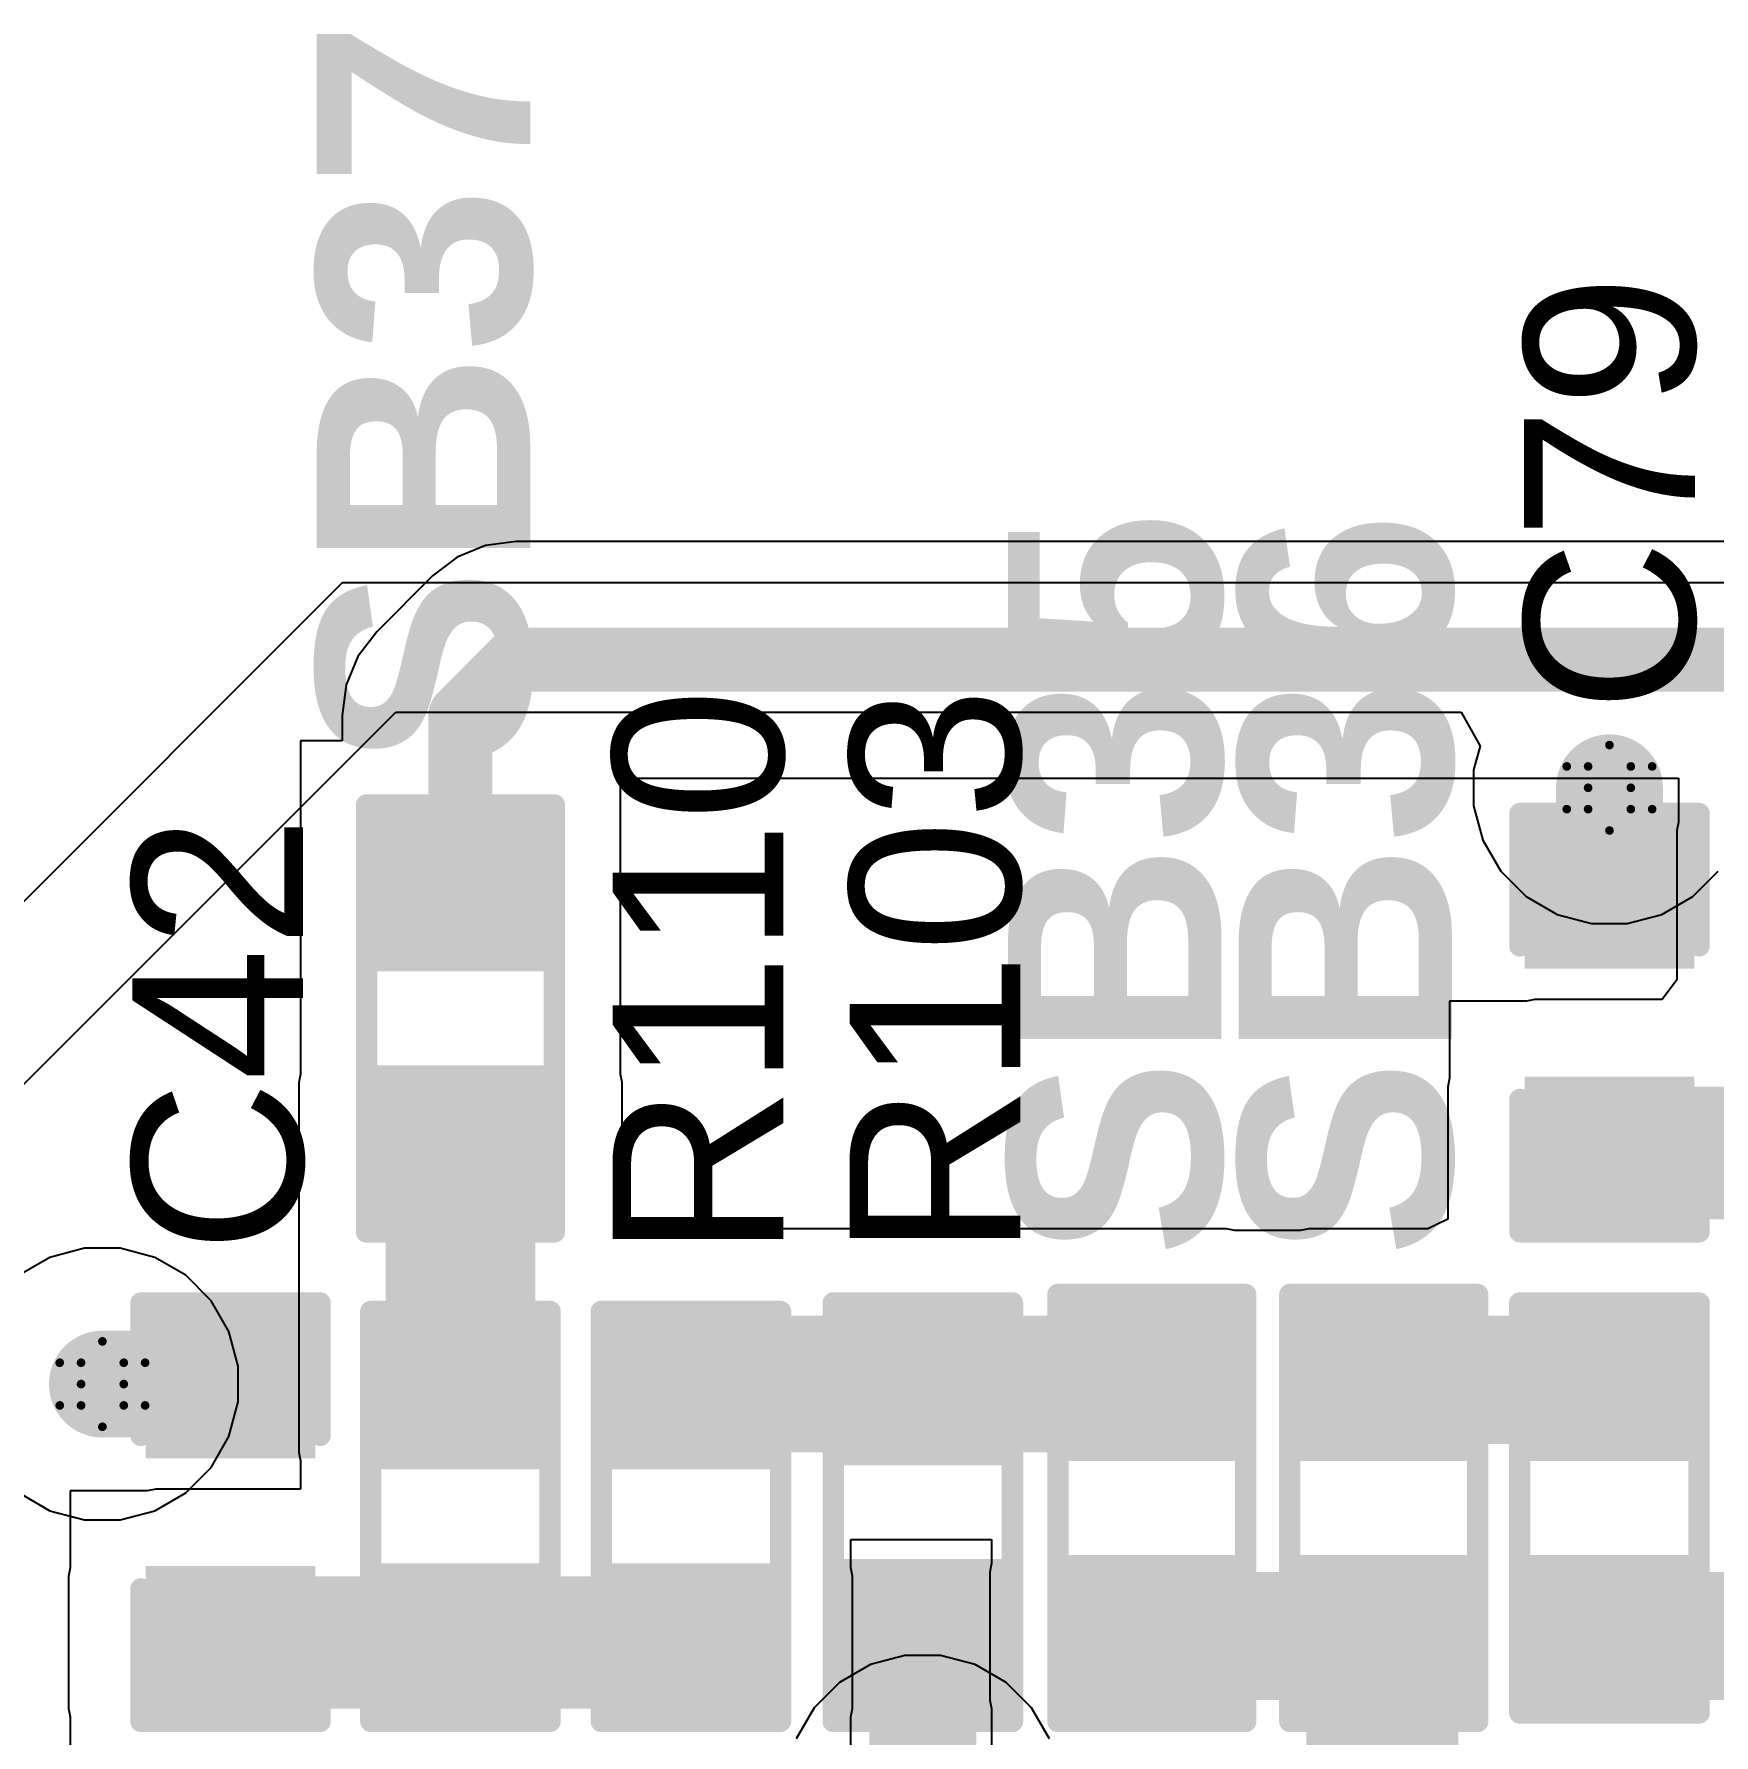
# Model space of a CAD drawing. Header units: inches. Extents: x -3 to 5437, y -3 to 5435.
# Drawn here: x 154.1 to 164.09, y 15.07 to 25.19 of the extents above; entities that cross this region are included whole.
import ezdxf

# ---------------------------------------------------------------- set-up
doc = ezdxf.new("R2010")
doc.units = ezdxf.units.IN
for name, color, linetype in [('Bottom Layer', 5, 'Continuous'), ('Bottom Solder', 6, 'Continuous'), ('Drill Drawing', 1, 'Continuous'), ('GND', 16, 'Continuous'), ('PWR', 76, 'Continuous'), ('Top Layer', 1, 'Continuous'), ('Top Overlay', 2, 'Continuous'), ('Top Paste', 8, 'Continuous'), ('Top Solder', 216, 'Continuous'), ('Via Holes', 16, 'Continuous')]:
    doc.layers.add(name, color=color, linetype=linetype)
doc.styles.add('Arial', font='', dxfattribs={"height": 0.2})
doc.styles.add('Arial_Bold', font='', dxfattribs={"height": 0.2})
doc.styles.get('Arial').set_extended_font_data('Arial')
doc.styles.get('Arial_Bold').set_extended_font_data('Arial', bold=True)

# ---------------------------------------------------------------- blocks, each defined once
blk = doc.blocks.new('S______B______246')
at = {"layer": 'Top Layer'}
for points in [[(-1.143, -0.4445), (-1.143, 0.4445), (-0.381, 0.4445), (-0.381, -0.4445)], [(0.381, -0.4445), (0.381, 0.4445), (1.143, 0.4445), (1.143, -0.4445)]]:
    blk.add_hatch(color=1, dxfattribs=at).paths.add_polyline_path(points)
at = {"layer": 'Top Paste'}
for points in [[(-1.143, -0.4445), (-1.143, 0.4445), (-0.381, 0.4445), (-0.381, -0.4445)], [(0.381, -0.4445), (0.381, 0.4445), (1.143, 0.4445), (1.143, -0.4445)]]:
    blk.add_hatch(color=8, dxfattribs=at).paths.add_polyline_path(points)
at = {"layer": 'Top Solder'}
for points in [[(-1.2446, -0.5461), (-1.2446, 0.5461), (-0.2794, 0.5461), (-0.2794, -0.5461)], [(0.2794, -0.5461), (0.2794, 0.5461), (1.2446, 0.5461), (1.2446, -0.5461)]]:
    blk.add_hatch(color=216, dxfattribs=at).paths.add_polyline_path(points)
at = {"layer": 'Top Overlay'}
for points in [[(-1.27, 0.5588, 0.127, 0.127, 0), (-1.27, -0.5588, 0.127, 0.127, 0)], [(-1.27, 0.5588, 0.127, 0.127, 0), (1.27, 0.5588, 0.127, 0.127, 0)], [(1.27, 0.5588, 0.127, 0.127, 0), (1.27, -0.5588, 0.127, 0.127, 0)], [(-1.27, -0.5588, 0.127, 0.127, 0), (1.27, -0.5588, 0.127, 0.127, 0)]]:
    blk.add_lwpolyline(points, format="xyseb", dxfattribs=at)
for points in [[(-1.30175, 0.5588, 0.0635, 0.0635, 1), (-1.23825, 0.5588, 0.0635, 0.0635, 1)], [(-1.30175, 0.5588, 0.0635, 0.0635, 1), (-1.23825, 0.5588, 0.0635, 0.0635, 1)], [(1.23825, 0.5588, 0.0635, 0.0635, 1), (1.30175, 0.5588, 0.0635, 0.0635, 1)], [(1.23825, 0.5588, 0.0635, 0.0635, 1), (1.30175, 0.5588, 0.0635, 0.0635, 1)], [(-1.30175, -0.5588, 0.0635, 0.0635, 1), (-1.23825, -0.5588, 0.0635, 0.0635, 1)], [(-1.30175, -0.5588, 0.0635, 0.0635, 1), (-1.23825, -0.5588, 0.0635, 0.0635, 1)], [(1.23825, -0.5588, 0.0635, 0.0635, 1), (1.30175, -0.5588, 0.0635, 0.0635, 1)], [(1.23825, -0.5588, 0.0635, 0.0635, 1), (1.30175, -0.5588, 0.0635, 0.0635, 1)]]:
    blk.add_lwpolyline(points, format="xyseb", close=True, dxfattribs=at)
blk = doc.blocks.new('S______B______247')
at = {"layer": 'Top Layer'}
for points in [[(-1.143, -0.4445), (-1.143, 0.4445), (-0.381, 0.4445), (-0.381, -0.4445)], [(0.381, -0.4445), (0.381, 0.4445), (1.143, 0.4445), (1.143, -0.4445)]]:
    blk.add_hatch(color=1, dxfattribs=at).paths.add_polyline_path(points)
at = {"layer": 'Top Paste'}
for points in [[(-1.143, -0.4445), (-1.143, 0.4445), (-0.381, 0.4445), (-0.381, -0.4445)], [(0.381, -0.4445), (0.381, 0.4445), (1.143, 0.4445), (1.143, -0.4445)]]:
    blk.add_hatch(color=8, dxfattribs=at).paths.add_polyline_path(points)
at = {"layer": 'Top Solder'}
for points in [[(-1.2446, -0.5461), (-1.2446, 0.5461), (-0.2794, 0.5461), (-0.2794, -0.5461)], [(0.2794, -0.5461), (0.2794, 0.5461), (1.2446, 0.5461), (1.2446, -0.5461)]]:
    blk.add_hatch(color=216, dxfattribs=at).paths.add_polyline_path(points)
at = {"layer": 'Top Overlay'}
for points in [[(1.27, 0.5588, 0.127, 0.127, 0), (-1.27, 0.5588, 0.127, 0.127, 0)], [(-1.27, -0.5588, 0.127, 0.127, 0), (-1.27, 0.5588, 0.127, 0.127, 0)], [(1.27, -0.5588, 0.127, 0.127, 0), (1.27, 0.5588, 0.127, 0.127, 0)], [(1.27, -0.5588, 0.127, 0.127, 0), (-1.27, -0.5588, 0.127, 0.127, 0)]]:
    blk.add_lwpolyline(points, format="xyseb", dxfattribs=at)
for points in [[(-1.30175, 0.5588, 0.0635, 0.0635, 1), (-1.23825, 0.5588, 0.0635, 0.0635, 1)], [(-1.30175, 0.5588, 0.0635, 0.0635, 1), (-1.23825, 0.5588, 0.0635, 0.0635, 1)], [(1.23825, 0.5588, 0.0635, 0.0635, 1), (1.30175, 0.5588, 0.0635, 0.0635, 1)], [(1.23825, 0.5588, 0.0635, 0.0635, 1), (1.30175, 0.5588, 0.0635, 0.0635, 1)], [(-1.30175, -0.5588, 0.0635, 0.0635, 1), (-1.23825, -0.5588, 0.0635, 0.0635, 1)], [(-1.30175, -0.5588, 0.0635, 0.0635, 1), (-1.23825, -0.5588, 0.0635, 0.0635, 1)], [(1.23825, -0.5588, 0.0635, 0.0635, 1), (1.30175, -0.5588, 0.0635, 0.0635, 1)], [(1.23825, -0.5588, 0.0635, 0.0635, 1), (1.30175, -0.5588, 0.0635, 0.0635, 1)]]:
    blk.add_lwpolyline(points, format="xyseb", close=True, dxfattribs=at)
blk = doc.blocks.new('S______B______248')
at = {"layer": 'Top Layer'}
for points in [[(-1.143, -0.4445), (-1.143, 0.4445), (-0.381, 0.4445), (-0.381, -0.4445)], [(0.381, -0.4445), (0.381, 0.4445), (1.143, 0.4445), (1.143, -0.4445)]]:
    blk.add_hatch(color=1, dxfattribs=at).paths.add_polyline_path(points)
at = {"layer": 'Top Paste'}
for points in [[(-1.143, -0.4445), (-1.143, 0.4445), (-0.381, 0.4445), (-0.381, -0.4445)], [(0.381, -0.4445), (0.381, 0.4445), (1.143, 0.4445), (1.143, -0.4445)]]:
    blk.add_hatch(color=8, dxfattribs=at).paths.add_polyline_path(points)
at = {"layer": 'Top Solder'}
for points in [[(-1.2446, -0.5461), (-1.2446, 0.5461), (-0.2794, 0.5461), (-0.2794, -0.5461)], [(0.2794, -0.5461), (0.2794, 0.5461), (1.2446, 0.5461), (1.2446, -0.5461)]]:
    blk.add_hatch(color=216, dxfattribs=at).paths.add_polyline_path(points)
at = {"layer": 'Top Overlay'}
for points in [[(-1.27, -0.5588, 0.127, 0.127, 0), (-1.27, 0.5588, 0.127, 0.127, 0)], [(1.27, 0.5588, 0.127, 0.127, 0), (-1.27, 0.5588, 0.127, 0.127, 0)], [(1.27, -0.5588, 0.127, 0.127, 0), (1.27, 0.5588, 0.127, 0.127, 0)], [(1.27, -0.5588, 0.127, 0.127, 0), (-1.27, -0.5588, 0.127, 0.127, 0)]]:
    blk.add_lwpolyline(points, format="xyseb", dxfattribs=at)
for points in [[(-1.30175, 0.5588, 0.0635, 0.0635, 1), (-1.23825, 0.5588, 0.0635, 0.0635, 1)], [(-1.30175, 0.5588, 0.0635, 0.0635, 1), (-1.23825, 0.5588, 0.0635, 0.0635, 1)], [(1.23825, 0.5588, 0.0635, 0.0635, 1), (1.30175, 0.5588, 0.0635, 0.0635, 1)], [(1.23825, 0.5588, 0.0635, 0.0635, 1), (1.30175, 0.5588, 0.0635, 0.0635, 1)], [(-1.30175, -0.5588, 0.0635, 0.0635, 1), (-1.23825, -0.5588, 0.0635, 0.0635, 1)], [(-1.30175, -0.5588, 0.0635, 0.0635, 1), (-1.23825, -0.5588, 0.0635, 0.0635, 1)], [(1.23825, -0.5588, 0.0635, 0.0635, 1), (1.30175, -0.5588, 0.0635, 0.0635, 1)], [(1.23825, -0.5588, 0.0635, 0.0635, 1), (1.30175, -0.5588, 0.0635, 0.0635, 1)]]:
    blk.add_lwpolyline(points, format="xyseb", close=True, dxfattribs=at)
blk = doc.blocks.new('R___0603_259')
at = {"layer": 'Top Layer'}
for points in [[(-0.381, 0.4445), (-0.381, -0.4445), (-1.143, -0.4445), (-1.143, 0.4445)], [(1.143, 0.4445), (1.143, -0.4445), (0.381, -0.4445), (0.381, 0.4445)]]:
    blk.add_hatch(color=1, dxfattribs=at).paths.add_polyline_path(points)
at = {"layer": 'Top Paste'}
for points in [[(-0.381, 0.4445), (-0.381, -0.4445), (-1.143, -0.4445), (-1.143, 0.4445)], [(1.143, 0.4445), (1.143, -0.4445), (0.381, -0.4445), (0.381, 0.4445)]]:
    blk.add_hatch(color=8, dxfattribs=at).paths.add_polyline_path(points)
at = {"layer": 'Top Solder'}
for points in [[(-0.2794, 0.5461), (-0.2794, -0.5461), (-1.2446, -0.5461), (-1.2446, 0.5461)], [(1.2446, 0.5461), (1.2446, -0.5461), (0.2794, -0.5461), (0.2794, 0.5461)]]:
    blk.add_hatch(color=216, dxfattribs=at).paths.add_polyline_path(points)
at = {"layer": 'Top Overlay'}
for points in [[(-1.2192, -0.5334, 0.127, 0.127, 0), (-1.2192, 0.5334, 0.127, 0.127, 0)], [(1.2192, 0.5334, 0.127, 0.127, 0), (-1.2192, 0.5334, 0.127, 0.127, 0)], [(1.2192, -0.5334, 0.127, 0.127, 0), (1.2192, 0.5334, 0.127, 0.127, 0)], [(1.2192, -0.5334, 0.127, 0.127, 0), (-1.2192, -0.5334, 0.127, 0.127, 0)]]:
    blk.add_lwpolyline(points, format="xyseb", dxfattribs=at)
for points in [[(-1.25095, 0.5334, 0.0635, 0.0635, 1), (-1.18745, 0.5334, 0.0635, 0.0635, 1)], [(-1.25095, 0.5334, 0.0635, 0.0635, 1), (-1.18745, 0.5334, 0.0635, 0.0635, 1)], [(1.18745, 0.5334, 0.0635, 0.0635, 1), (1.25095, 0.5334, 0.0635, 0.0635, 1)], [(1.18745, 0.5334, 0.0635, 0.0635, 1), (1.25095, 0.5334, 0.0635, 0.0635, 1)], [(-1.25095, -0.5334, 0.0635, 0.0635, 1), (-1.18745, -0.5334, 0.0635, 0.0635, 1)], [(-1.25095, -0.5334, 0.0635, 0.0635, 1), (-1.18745, -0.5334, 0.0635, 0.0635, 1)], [(1.18745, -0.5334, 0.0635, 0.0635, 1), (1.25095, -0.5334, 0.0635, 0.0635, 1)], [(1.18745, -0.5334, 0.0635, 0.0635, 1), (1.25095, -0.5334, 0.0635, 0.0635, 1)]]:
    blk.add_lwpolyline(points, format="xyseb", close=True, dxfattribs=at)
blk = doc.blocks.new('R___0603_260')
at = {"layer": 'Top Layer'}
for points in [[(-0.381, 0.4445), (-0.381, -0.4445), (-1.143, -0.4445), (-1.143, 0.4445)], [(1.143, 0.4445), (1.143, -0.4445), (0.381, -0.4445), (0.381, 0.4445)]]:
    blk.add_hatch(color=1, dxfattribs=at).paths.add_polyline_path(points)
at = {"layer": 'Top Paste'}
for points in [[(-0.381, 0.4445), (-0.381, -0.4445), (-1.143, -0.4445), (-1.143, 0.4445)], [(1.143, 0.4445), (1.143, -0.4445), (0.381, -0.4445), (0.381, 0.4445)]]:
    blk.add_hatch(color=8, dxfattribs=at).paths.add_polyline_path(points)
at = {"layer": 'Top Solder'}
for points in [[(-0.2794, 0.5461), (-0.2794, -0.5461), (-1.2446, -0.5461), (-1.2446, 0.5461)], [(1.2446, 0.5461), (1.2446, -0.5461), (0.2794, -0.5461), (0.2794, 0.5461)]]:
    blk.add_hatch(color=216, dxfattribs=at).paths.add_polyline_path(points)
at = {"layer": 'Top Overlay'}
for points in [[(-1.2192, -0.5334, 0.127, 0.127, 0), (-1.2192, 0.5334, 0.127, 0.127, 0)], [(1.2192, 0.5334, 0.127, 0.127, 0), (-1.2192, 0.5334, 0.127, 0.127, 0)], [(1.2192, -0.5334, 0.127, 0.127, 0), (1.2192, 0.5334, 0.127, 0.127, 0)], [(1.2192, -0.5334, 0.127, 0.127, 0), (-1.2192, -0.5334, 0.127, 0.127, 0)]]:
    blk.add_lwpolyline(points, format="xyseb", dxfattribs=at)
for points in [[(-1.25095, 0.5334, 0.0635, 0.0635, 1), (-1.18745, 0.5334, 0.0635, 0.0635, 1)], [(-1.25095, 0.5334, 0.0635, 0.0635, 1), (-1.18745, 0.5334, 0.0635, 0.0635, 1)], [(1.18745, 0.5334, 0.0635, 0.0635, 1), (1.25095, 0.5334, 0.0635, 0.0635, 1)], [(1.18745, 0.5334, 0.0635, 0.0635, 1), (1.25095, 0.5334, 0.0635, 0.0635, 1)], [(-1.25095, -0.5334, 0.0635, 0.0635, 1), (-1.18745, -0.5334, 0.0635, 0.0635, 1)], [(-1.25095, -0.5334, 0.0635, 0.0635, 1), (-1.18745, -0.5334, 0.0635, 0.0635, 1)], [(1.18745, -0.5334, 0.0635, 0.0635, 1), (1.25095, -0.5334, 0.0635, 0.0635, 1)], [(1.18745, -0.5334, 0.0635, 0.0635, 1), (1.25095, -0.5334, 0.0635, 0.0635, 1)]]:
    blk.add_lwpolyline(points, format="xyseb", close=True, dxfattribs=at)
blk = doc.blocks.new('R___0603_261')
at = {"layer": 'Top Layer'}
for points in [[(-0.381, 0.4445), (-0.381, -0.4445), (-1.143, -0.4445), (-1.143, 0.4445)], [(1.143, 0.4445), (1.143, -0.4445), (0.381, -0.4445), (0.381, 0.4445)]]:
    blk.add_hatch(color=1, dxfattribs=at).paths.add_polyline_path(points)
at = {"layer": 'Top Paste'}
for points in [[(-0.381, 0.4445), (-0.381, -0.4445), (-1.143, -0.4445), (-1.143, 0.4445)], [(1.143, 0.4445), (1.143, -0.4445), (0.381, -0.4445), (0.381, 0.4445)]]:
    blk.add_hatch(color=8, dxfattribs=at).paths.add_polyline_path(points)
at = {"layer": 'Top Solder'}
for points in [[(-0.2794, 0.5461), (-0.2794, -0.5461), (-1.2446, -0.5461), (-1.2446, 0.5461)], [(1.2446, 0.5461), (1.2446, -0.5461), (0.2794, -0.5461), (0.2794, 0.5461)]]:
    blk.add_hatch(color=216, dxfattribs=at).paths.add_polyline_path(points)
at = {"layer": 'Top Overlay'}
for points in [[(-1.2192, -0.5334, 0.127, 0.127, 0), (-1.2192, 0.5334, 0.127, 0.127, 0)], [(1.2192, 0.5334, 0.127, 0.127, 0), (-1.2192, 0.5334, 0.127, 0.127, 0)], [(1.2192, -0.5334, 0.127, 0.127, 0), (1.2192, 0.5334, 0.127, 0.127, 0)], [(1.2192, -0.5334, 0.127, 0.127, 0), (-1.2192, -0.5334, 0.127, 0.127, 0)]]:
    blk.add_lwpolyline(points, format="xyseb", dxfattribs=at)
for points in [[(-1.25095, 0.5334, 0.0635, 0.0635, 1), (-1.18745, 0.5334, 0.0635, 0.0635, 1)], [(-1.25095, 0.5334, 0.0635, 0.0635, 1), (-1.18745, 0.5334, 0.0635, 0.0635, 1)], [(1.18745, 0.5334, 0.0635, 0.0635, 1), (1.25095, 0.5334, 0.0635, 0.0635, 1)], [(1.18745, 0.5334, 0.0635, 0.0635, 1), (1.25095, 0.5334, 0.0635, 0.0635, 1)], [(-1.25095, -0.5334, 0.0635, 0.0635, 1), (-1.18745, -0.5334, 0.0635, 0.0635, 1)], [(-1.25095, -0.5334, 0.0635, 0.0635, 1), (-1.18745, -0.5334, 0.0635, 0.0635, 1)], [(1.18745, -0.5334, 0.0635, 0.0635, 1), (1.25095, -0.5334, 0.0635, 0.0635, 1)], [(1.18745, -0.5334, 0.0635, 0.0635, 1), (1.25095, -0.5334, 0.0635, 0.0635, 1)]]:
    blk.add_lwpolyline(points, format="xyseb", close=True, dxfattribs=at)
blk = doc.blocks.new('C___0603_267')
at = {"layer": 'Top Layer'}
for points in [[(-0.381, 0.445), (-0.381, -0.445), (-1.143, -0.445), (-1.143, 0.445)], [(1.143, 0.445), (1.143, -0.445), (0.381, -0.445), (0.381, 0.445)]]:
    blk.add_hatch(color=1, dxfattribs=at).paths.add_polyline_path(points)
at = {"layer": 'Top Paste'}
for points in [[(-0.381, 0.445), (-0.381, -0.445), (-1.143, -0.445), (-1.143, 0.445)], [(1.143, 0.445), (1.143, -0.445), (0.381, -0.445), (0.381, 0.445)]]:
    blk.add_hatch(color=8, dxfattribs=at).paths.add_polyline_path(points)
at = {"layer": 'Top Solder'}
for points in [[(-0.321, 0.504), (-0.321, -0.504), (-1.203, -0.504), (-1.203, 0.504)], [(1.203, 0.504), (1.203, -0.504), (0.321, -0.504), (0.321, 0.504)]]:
    blk.add_hatch(color=216, dxfattribs=at).paths.add_polyline_path(points)
at = {"layer": 'Top Overlay'}
for points in [[(-0.457, 0.533, 0.127, 0.127, 0), (-1.245, 0.533, 0.127, 0.127, 0)], [(-1.245, -0.533, 0.127, 0.127, 0), (-1.245, 0.533, 0.127, 0.127, 0)], [(1.245, 0.533, 0.127, 0.127, 0), (0.457, 0.533, 0.127, 0.127, 0)], [(1.245, -0.533, 0.127, 0.127, 0), (1.245, 0.533, 0.127, 0.127, 0)], [(-0.457, -0.533, 0.127, 0.127, 0), (-1.245, -0.533, 0.127, 0.127, 0)], [(1.245, -0.533, 0.127, 0.127, 0), (0.457, -0.533, 0.127, 0.127, 0)]]:
    blk.add_lwpolyline(points, format="xyseb", dxfattribs=at)
for points in [[(-1.276, 0.533, 0.0635, 0.0635, 1), (-1.213, 0.533, 0.0635, 0.0635, 1)], [(-1.276, 0.533, 0.0635, 0.0635, 1), (-1.213, 0.533, 0.0635, 0.0635, 1)], [(-0.489, 0.533, 0.0635, 0.0635, 1), (-0.425, 0.533, 0.0635, 0.0635, 1)], [(0.425, 0.533, 0.0635, 0.0635, 1), (0.489, 0.533, 0.0635, 0.0635, 1)], [(1.213, 0.533, 0.0635, 0.0635, 1), (1.276, 0.533, 0.0635, 0.0635, 1)], [(1.213, 0.533, 0.0635, 0.0635, 1), (1.276, 0.533, 0.0635, 0.0635, 1)], [(-1.276, -0.533, 0.0635, 0.0635, 1), (-1.213, -0.533, 0.0635, 0.0635, 1)], [(-1.276, -0.533, 0.0635, 0.0635, 1), (-1.213, -0.533, 0.0635, 0.0635, 1)], [(-0.489, -0.533, 0.0635, 0.0635, 1), (-0.425, -0.533, 0.0635, 0.0635, 1)], [(0.425, -0.533, 0.0635, 0.0635, 1), (0.489, -0.533, 0.0635, 0.0635, 1)], [(1.213, -0.533, 0.0635, 0.0635, 1), (1.276, -0.533, 0.0635, 0.0635, 1)], [(1.213, -0.533, 0.0635, 0.0635, 1), (1.276, -0.533, 0.0635, 0.0635, 1)]]:
    blk.add_lwpolyline(points, format="xyseb", close=True, dxfattribs=at)
blk = doc.blocks.new('RES_0603_285')
at = {"layer": 'Top Layer'}
for points in [[(-0.381, 0.4445), (-0.381, -0.4445), (-1.143, -0.4445), (-1.143, 0.4445)], [(1.143, 0.4445), (1.143, -0.4445), (0.381, -0.4445), (0.381, 0.4445)]]:
    blk.add_hatch(color=1, dxfattribs=at).paths.add_polyline_path(points)
at = {"layer": 'Top Paste'}
for points in [[(-0.381, 0.4445), (-0.381, -0.4445), (-1.143, -0.4445), (-1.143, 0.4445)], [(1.143, 0.4445), (1.143, -0.4445), (0.381, -0.4445), (0.381, 0.4445)]]:
    blk.add_hatch(color=8, dxfattribs=at).paths.add_polyline_path(points)
at = {"layer": 'Top Solder'}
for points in [[(-0.2794, 0.5461), (-0.2794, -0.5461), (-1.2446, -0.5461), (-1.2446, 0.5461)], [(1.2446, 0.5461), (1.2446, -0.5461), (0.2794, -0.5461), (0.2794, 0.5461)]]:
    blk.add_hatch(color=216, dxfattribs=at).paths.add_polyline_path(points)
at = {"layer": 'Top Overlay'}
for points in [[(1.2446, 0.5334, 0.127, 0.127, 0), (-1.2446, 0.5334, 0.127, 0.127, 0)], [(-1.2446, -0.5334, 0.127, 0.127, 0), (-1.2446, 0.5334, 0.127, 0.127, 0)], [(1.2446, -0.5334, 0.127, 0.127, 0), (1.2446, 0.5334, 0.127, 0.127, 0)], [(1.2446, -0.5334, 0.127, 0.127, 0), (-1.2446, -0.5334, 0.127, 0.127, 0)]]:
    blk.add_lwpolyline(points, format="xyseb", dxfattribs=at)
for points in [[(-1.27635, 0.5334, 0.0635, 0.0635, 1), (-1.21285, 0.5334, 0.0635, 0.0635, 1)], [(-1.27635, 0.5334, 0.0635, 0.0635, 1), (-1.21285, 0.5334, 0.0635, 0.0635, 1)], [(1.21285, 0.5334, 0.0635, 0.0635, 1), (1.27635, 0.5334, 0.0635, 0.0635, 1)], [(1.21285, 0.5334, 0.0635, 0.0635, 1), (1.27635, 0.5334, 0.0635, 0.0635, 1)], [(-1.27635, -0.5334, 0.0635, 0.0635, 1), (-1.21285, -0.5334, 0.0635, 0.0635, 1)], [(-1.27635, -0.5334, 0.0635, 0.0635, 1), (-1.21285, -0.5334, 0.0635, 0.0635, 1)], [(1.21285, -0.5334, 0.0635, 0.0635, 1), (1.27635, -0.5334, 0.0635, 0.0635, 1)], [(1.21285, -0.5334, 0.0635, 0.0635, 1), (1.27635, -0.5334, 0.0635, 0.0635, 1)]]:
    blk.add_lwpolyline(points, format="xyseb", close=True, dxfattribs=at)
blk = doc.blocks.new('C___0603_476')
at = {"layer": 'Top Layer'}
for points in [[(-0.381, 0.445), (-0.381, -0.445), (-1.143, -0.445), (-1.143, 0.445)], [(1.143, 0.445), (1.143, -0.445), (0.381, -0.445), (0.381, 0.445)]]:
    blk.add_hatch(color=1, dxfattribs=at).paths.add_polyline_path(points)
at = {"layer": 'Top Paste'}
for points in [[(-0.381, 0.445), (-0.381, -0.445), (-1.143, -0.445), (-1.143, 0.445)], [(1.143, 0.445), (1.143, -0.445), (0.381, -0.445), (0.381, 0.445)]]:
    blk.add_hatch(color=8, dxfattribs=at).paths.add_polyline_path(points)
at = {"layer": 'Top Solder'}
for points in [[(-0.321, 0.504), (-0.321, -0.504), (-1.203, -0.504), (-1.203, 0.504)], [(1.203, 0.504), (1.203, -0.504), (0.321, -0.504), (0.321, 0.504)]]:
    blk.add_hatch(color=216, dxfattribs=at).paths.add_polyline_path(points)
at = {"layer": 'Top Overlay'}
for points in [[(-1.245, 0.533, 0.127, 0.127, 0), (-0.457, 0.533, 0.127, 0.127, 0)], [(-1.245, 0.533, 0.127, 0.127, 0), (-1.245, -0.533, 0.127, 0.127, 0)], [(0.457, 0.533, 0.127, 0.127, 0), (1.245, 0.533, 0.127, 0.127, 0)], [(1.245, 0.533, 0.127, 0.127, 0), (1.245, -0.533, 0.127, 0.127, 0)], [(-1.245, -0.533, 0.127, 0.127, 0), (-0.457, -0.533, 0.127, 0.127, 0)], [(0.457, -0.533, 0.127, 0.127, 0), (1.245, -0.533, 0.127, 0.127, 0)]]:
    blk.add_lwpolyline(points, format="xyseb", dxfattribs=at)
for points in [[(-1.276, 0.533, 0.0635, 0.0635, 1), (-1.213, 0.533, 0.0635, 0.0635, 1)], [(-1.276, 0.533, 0.0635, 0.0635, 1), (-1.213, 0.533, 0.0635, 0.0635, 1)], [(-0.489, 0.533, 0.0635, 0.0635, 1), (-0.425, 0.533, 0.0635, 0.0635, 1)], [(0.425, 0.533, 0.0635, 0.0635, 1), (0.489, 0.533, 0.0635, 0.0635, 1)], [(1.213, 0.533, 0.0635, 0.0635, 1), (1.276, 0.533, 0.0635, 0.0635, 1)], [(1.213, 0.533, 0.0635, 0.0635, 1), (1.276, 0.533, 0.0635, 0.0635, 1)], [(-1.276, -0.533, 0.0635, 0.0635, 1), (-1.213, -0.533, 0.0635, 0.0635, 1)], [(-1.276, -0.533, 0.0635, 0.0635, 1), (-1.213, -0.533, 0.0635, 0.0635, 1)], [(-0.489, -0.533, 0.0635, 0.0635, 1), (-0.425, -0.533, 0.0635, 0.0635, 1)], [(0.425, -0.533, 0.0635, 0.0635, 1), (0.489, -0.533, 0.0635, 0.0635, 1)], [(1.213, -0.533, 0.0635, 0.0635, 1), (1.276, -0.533, 0.0635, 0.0635, 1)], [(1.213, -0.533, 0.0635, 0.0635, 1), (1.276, -0.533, 0.0635, 0.0635, 1)]]:
    blk.add_lwpolyline(points, format="xyseb", close=True, dxfattribs=at)

msp = doc.modelspace()

# ---------------------------------------------------------------- hatches: boundary and pattern name
at = {"layer": 'Bottom Layer'}
h = msp.add_hatch(color=5, dxfattribs=at)
edge = h.paths.add_edge_path()
edge.add_arc((163.471, 20.702), 0.3, 0, 360)
h = msp.add_hatch(color=5, dxfattribs=at)
edge = h.paths.add_edge_path()
edge.add_arc((154.505, 17.155), 0.3, 0, 360)
at = {"layer": 'Bottom Solder'}
h = msp.add_hatch(color=6, dxfattribs=at)
edge = h.paths.add_edge_path()
edge.add_arc((163.471, 20.702), 0.15, 0, 360)
h = msp.add_hatch(color=6, dxfattribs=at)
edge = h.paths.add_edge_path()
edge.add_arc((154.505, 17.155), 0.15, 0, 360)
at = {"layer": 'GND'}
h = msp.add_hatch(color=16, dxfattribs=at)
edge = h.paths.add_edge_path()
edge.add_arc((163.471, 20.702), 0.3, 0, 360)
h = msp.add_hatch(color=16, dxfattribs=at)
edge = h.paths.add_edge_path()
edge.add_arc((154.505, 17.155), 0.3, 0, 360)
at = {"layer": 'PWR'}
h = msp.add_hatch(color=76, dxfattribs=at)
edge = h.paths.add_edge_path()
edge.add_arc((163.471, 20.702), 0.3, 0, 360)
h = msp.add_hatch(color=76, dxfattribs=at)
edge = h.paths.add_edge_path()
edge.add_arc((154.505, 17.155), 0.3, 0, 360)
at = {"layer": 'Top Layer'}
h = msp.add_hatch(color=1, dxfattribs=at)
edge = h.paths.add_edge_path()
edge.add_arc((163.471, 20.702), 0.3, 0, 360)
for points in [[(156.191, 16.749), (157.08, 16.749), (157.08, 18.949), (156.191, 18.949)], [(163.027, 18.136), (165.279, 18.136), (165.279, 18.924), (163.027, 18.924)], [(157.561, 16.749), (161.192, 16.749), (161.192, 17.561), (157.561, 17.561)], [(161.683, 16.799), (163.916, 16.799), (163.916, 17.561), (161.683, 17.561)], [(154.822, 15.225), (158.45, 15.225), (158.45, 16.012), (154.822, 16.012)], [(160.303, 15.275), (162.572, 15.275), (162.572, 16.037), (160.303, 16.037)], [(161.668, 9.221), (162.572, 9.221), (162.572, 16.037), (161.668, 16.037)], [(163.027, 15.275), (166.633, 15.275), (166.633, 16.037), (163.027, 16.037)]]:
    msp.add_hatch(color=1, dxfattribs=at).paths.add_polyline_path(points)
h = msp.add_hatch(color=1, dxfattribs=at)
edge = h.paths.add_edge_path()
edge.add_arc((154.505, 17.155), 0.3, 0, 360)
at = {"layer": 'Top Solder'}
h = msp.add_hatch(color=216, dxfattribs=at)
edge = h.paths.add_edge_path()
edge.add_arc((163.471, 20.702), 0.15, 0, 360)
h = msp.add_hatch(color=216, dxfattribs=at)
edge = h.paths.add_edge_path()
edge.add_arc((154.505, 17.155), 0.15, 0, 360)
at = {"layer": 'Via Holes'}
h = msp.add_hatch(color=7, dxfattribs=at)
edge = h.paths.add_edge_path()
edge.add_arc((163.471, 20.702), 0.15, 0, 360)
h = msp.add_hatch(color=7, dxfattribs=at)
edge = h.paths.add_edge_path()
edge.add_arc((154.505, 17.155), 0.15, 0, 360)

# ---------------------------------------------------------------- linework, layer by layer
at = {"layer": 'Drill Drawing'}
for points in [[(163.344, 20.829, 0.0508, 0.0508, 0), (163.471, 20.956, 0.0508, 0.0508, 0)], [(163.471, 20.956, 0.0508, 0.0508, 0), (163.598, 20.829, 0.0508, 0.0508, 0)], [(163.217, 20.829, 0.0508, 0.0508, 0), (163.344, 20.702, 0.0508, 0.0508, 0)], [(163.217, 20.829, 0.0508, 0.0508, 0), (163.344, 20.829, 0.0508, 0.0508, 0)], [(163.598, 20.829, 0.0508, 0.0508, 0), (163.725, 20.829, 0.0508, 0.0508, 0)], [(163.598, 20.702, 0.0508, 0.0508, 0), (163.725, 20.829, 0.0508, 0.0508, 0)], [(163.217, 20.575, 0.0508, 0.0508, 0), (163.344, 20.702, 0.0508, 0.0508, 0)], [(163.598, 20.702, 0.0508, 0.0508, 0), (163.725, 20.575, 0.0508, 0.0508, 0)], [(163.217, 20.575, 0.0508, 0.0508, 0), (163.344, 20.575, 0.0508, 0.0508, 0)], [(163.344, 20.575, 0.0508, 0.0508, 0), (163.471, 20.448, 0.0508, 0.0508, 0)], [(163.471, 20.448, 0.0508, 0.0508, 0), (163.598, 20.575, 0.0508, 0.0508, 0)], [(163.598, 20.575, 0.0508, 0.0508, 0), (163.725, 20.575, 0.0508, 0.0508, 0)], [(154.378, 17.282, 0.0508, 0.0508, 0), (154.505, 17.409, 0.0508, 0.0508, 0)], [(154.505, 17.409, 0.0508, 0.0508, 0), (154.632, 17.282, 0.0508, 0.0508, 0)], [(154.251, 17.282, 0.0508, 0.0508, 0), (154.378, 17.155, 0.0508, 0.0508, 0)], [(154.251, 17.282, 0.0508, 0.0508, 0), (154.378, 17.282, 0.0508, 0.0508, 0)], [(154.632, 17.282, 0.0508, 0.0508, 0), (154.759, 17.282, 0.0508, 0.0508, 0)], [(154.632, 17.155, 0.0508, 0.0508, 0), (154.759, 17.282, 0.0508, 0.0508, 0)], [(154.251, 17.028, 0.0508, 0.0508, 0), (154.378, 17.155, 0.0508, 0.0508, 0)], [(154.632, 17.155, 0.0508, 0.0508, 0), (154.759, 17.028, 0.0508, 0.0508, 0)], [(154.251, 17.028, 0.0508, 0.0508, 0), (154.378, 17.028, 0.0508, 0.0508, 0)], [(154.378, 17.028, 0.0508, 0.0508, 0), (154.505, 16.901, 0.0508, 0.0508, 0)], [(154.505, 16.901, 0.0508, 0.0508, 0), (154.632, 17.028, 0.0508, 0.0508, 0)], [(154.632, 17.028, 0.0508, 0.0508, 0), (154.759, 17.028, 0.0508, 0.0508, 0)]]:
    msp.add_lwpolyline(points, format="xyseb", dxfattribs=at)
for points in [[(163.458, 20.956, 0.0254, 0.0254, 1), (163.484, 20.956, 0.0254, 0.0254, 1)], [(163.458, 20.956, 0.0254, 0.0254, 1), (163.484, 20.956, 0.0254, 0.0254, 1)], [(163.204, 20.829, 0.0254, 0.0254, 1), (163.23, 20.829, 0.0254, 0.0254, 1)], [(163.204, 20.829, 0.0254, 0.0254, 1), (163.23, 20.829, 0.0254, 0.0254, 1)], [(163.331, 20.829, 0.0254, 0.0254, 1), (163.357, 20.829, 0.0254, 0.0254, 1)], [(163.331, 20.829, 0.0254, 0.0254, 1), (163.357, 20.829, 0.0254, 0.0254, 1)], [(163.585, 20.829, 0.0254, 0.0254, 1), (163.611, 20.829, 0.0254, 0.0254, 1)], [(163.585, 20.829, 0.0254, 0.0254, 1), (163.611, 20.829, 0.0254, 0.0254, 1)], [(163.712, 20.829, 0.0254, 0.0254, 1), (163.738, 20.829, 0.0254, 0.0254, 1)], [(163.712, 20.829, 0.0254, 0.0254, 1), (163.738, 20.829, 0.0254, 0.0254, 1)], [(163.331, 20.702, 0.0254, 0.0254, 1), (163.357, 20.702, 0.0254, 0.0254, 1)], [(163.331, 20.702, 0.0254, 0.0254, 1), (163.357, 20.702, 0.0254, 0.0254, 1)], [(163.585, 20.702, 0.0254, 0.0254, 1), (163.611, 20.702, 0.0254, 0.0254, 1)], [(163.585, 20.702, 0.0254, 0.0254, 1), (163.611, 20.702, 0.0254, 0.0254, 1)], [(163.204, 20.575, 0.0254, 0.0254, 1), (163.23, 20.575, 0.0254, 0.0254, 1)], [(163.204, 20.575, 0.0254, 0.0254, 1), (163.23, 20.575, 0.0254, 0.0254, 1)], [(163.331, 20.575, 0.0254, 0.0254, 1), (163.357, 20.575, 0.0254, 0.0254, 1)], [(163.331, 20.575, 0.0254, 0.0254, 1), (163.357, 20.575, 0.0254, 0.0254, 1)], [(163.585, 20.575, 0.0254, 0.0254, 1), (163.611, 20.575, 0.0254, 0.0254, 1)], [(163.585, 20.575, 0.0254, 0.0254, 1), (163.611, 20.575, 0.0254, 0.0254, 1)], [(163.712, 20.575, 0.0254, 0.0254, 1), (163.738, 20.575, 0.0254, 0.0254, 1)], [(163.712, 20.575, 0.0254, 0.0254, 1), (163.738, 20.575, 0.0254, 0.0254, 1)], [(163.458, 20.448, 0.0254, 0.0254, 1), (163.484, 20.448, 0.0254, 0.0254, 1)], [(163.458, 20.448, 0.0254, 0.0254, 1), (163.484, 20.448, 0.0254, 0.0254, 1)], [(154.492, 17.409, 0.0254, 0.0254, 1), (154.518, 17.409, 0.0254, 0.0254, 1)], [(154.492, 17.409, 0.0254, 0.0254, 1), (154.518, 17.409, 0.0254, 0.0254, 1)], [(154.238, 17.282, 0.0254, 0.0254, 1), (154.264, 17.282, 0.0254, 0.0254, 1)], [(154.238, 17.282, 0.0254, 0.0254, 1), (154.264, 17.282, 0.0254, 0.0254, 1)], [(154.365, 17.282, 0.0254, 0.0254, 1), (154.391, 17.282, 0.0254, 0.0254, 1)], [(154.365, 17.282, 0.0254, 0.0254, 1), (154.391, 17.282, 0.0254, 0.0254, 1)], [(154.619, 17.282, 0.0254, 0.0254, 1), (154.645, 17.282, 0.0254, 0.0254, 1)], [(154.619, 17.282, 0.0254, 0.0254, 1), (154.645, 17.282, 0.0254, 0.0254, 1)], [(154.746, 17.282, 0.0254, 0.0254, 1), (154.772, 17.282, 0.0254, 0.0254, 1)], [(154.746, 17.282, 0.0254, 0.0254, 1), (154.772, 17.282, 0.0254, 0.0254, 1)], [(154.365, 17.155, 0.0254, 0.0254, 1), (154.391, 17.155, 0.0254, 0.0254, 1)], [(154.365, 17.155, 0.0254, 0.0254, 1), (154.391, 17.155, 0.0254, 0.0254, 1)], [(154.619, 17.155, 0.0254, 0.0254, 1), (154.645, 17.155, 0.0254, 0.0254, 1)], [(154.619, 17.155, 0.0254, 0.0254, 1), (154.645, 17.155, 0.0254, 0.0254, 1)], [(154.238, 17.028, 0.0254, 0.0254, 1), (154.264, 17.028, 0.0254, 0.0254, 1)], [(154.238, 17.028, 0.0254, 0.0254, 1), (154.264, 17.028, 0.0254, 0.0254, 1)], [(154.365, 17.028, 0.0254, 0.0254, 1), (154.391, 17.028, 0.0254, 0.0254, 1)], [(154.365, 17.028, 0.0254, 0.0254, 1), (154.391, 17.028, 0.0254, 0.0254, 1)], [(154.619, 17.028, 0.0254, 0.0254, 1), (154.645, 17.028, 0.0254, 0.0254, 1)], [(154.619, 17.028, 0.0254, 0.0254, 1), (154.645, 17.028, 0.0254, 0.0254, 1)], [(154.746, 17.028, 0.0254, 0.0254, 1), (154.772, 17.028, 0.0254, 0.0254, 1)], [(154.746, 17.028, 0.0254, 0.0254, 1), (154.772, 17.028, 0.0254, 0.0254, 1)], [(154.492, 16.901, 0.0254, 0.0254, 1), (154.518, 16.901, 0.0254, 0.0254, 1)], [(154.492, 16.901, 0.0254, 0.0254, 1), (154.518, 16.901, 0.0254, 0.0254, 1)]]:
    msp.add_lwpolyline(points, format="xyseb", close=True, dxfattribs=at)
at = {"layer": 'PWR'}
for p, q in [((155.931, 21.921), (150.597, 16.586)), ((185.807, 21.921), (155.931, 21.921)), ((151.14, 16.043), (156.25, 21.152)), ((156.25, 21.152), (162.588, 21.152)), ((162.588, 21.152), (162.701, 20.949)), ((162.701, 20.949), (162.663, 20.808)), ((162.663, 20.808), (162.663, 20.595)), ((162.663, 20.595), (162.718, 20.39)), ((162.718, 20.39), (162.824, 20.206)), ((162.824, 20.206), (162.975, 20.055)), ((163.967, 20.055), (164.118, 20.206)), ((162.975, 20.055), (163.159, 19.949)), ((163.783, 19.949), (163.967, 20.055)), ((163.159, 19.949), (163.365, 19.894)), ((163.577, 19.894), (163.783, 19.949)), ((163.365, 19.894), (163.577, 19.894)), ((154.398, 17.963), (154.193, 17.908)), ((154.611, 17.963), (154.398, 17.963)), ((154.817, 17.908), (154.611, 17.963)), ((154.193, 17.908), (154.009, 17.802)), ((155.001, 17.802), (154.817, 17.908)), ((155.151, 17.651), (155.001, 17.802)), ((155.258, 17.467), (155.151, 17.651)), ((155.313, 17.261), (155.258, 17.467)), ((155.313, 17.049), (155.313, 17.261)), ((155.258, 16.843), (155.313, 17.049)), ((155.151, 16.659), (155.258, 16.843)), ((155.001, 16.509), (155.151, 16.659)), ((154.009, 16.509), (154.193, 16.402)), ((154.817, 16.402), (155.001, 16.509)), ((154.193, 16.402), (154.398, 16.347)), ((154.611, 16.347), (154.817, 16.402)), ((154.398, 16.347), (154.611, 16.347)), ((159.074, 15.486), (158.89, 15.379)), ((159.279, 15.541), (159.074, 15.486)), ((159.492, 15.541), (159.279, 15.541)), ((159.698, 15.486), (159.492, 15.541)), ((159.882, 15.379), (159.698, 15.486)), ((158.89, 15.379), (158.739, 15.229)), ((160.032, 15.229), (159.882, 15.379)), ((158.739, 15.229), (158.633, 15.045)), ((160.139, 15.045), (160.032, 15.229))]:
    msp.add_line(p, q, dxfattribs=at)
at = {"layer": 'Top Layer'}
for p, q in [((156.967, 22.168), (156.785, 22.144)), ((166.71, 22.168), (156.967, 22.168)), ((156.615, 22.074), (156.469, 21.962)), ((156.785, 22.144), (156.615, 22.074)), ((156.469, 21.962), (156.137, 21.63)), ((156.137, 21.63), (156.025, 21.484)), ((156.025, 21.484), (155.955, 21.314)), ((155.955, 21.314), (155.931, 21.132)), ((155.931, 21.132), (155.931, 20.981)), ((155.931, 20.981), (155.683, 20.981)), ((155.683, 20.981), (155.683, 18.999)), ((157.588, 18.999), (157.588, 20.759)), ((157.588, 20.759), (163.882, 20.759)), ((163.882, 20.759), (163.882, 20.498)), ((163.882, 20.498), (163.872, 20.448)), ((163.872, 20.448), (163.872, 19.559)), ((163.872, 19.559), (163.785, 19.442)), ((162.977, 19.432), (162.519, 19.432)), ((162.519, 19.432), (162.519, 18.974)), ((163.027, 19.442), (162.977, 19.432)), ((163.785, 19.442), (163.027, 19.442)), ((155.683, 18.999), (155.673, 18.949)), ((155.673, 18.949), (155.673, 16.749)), ((157.598, 18.949), (157.588, 18.999)), ((157.598, 18.079), (157.598, 18.949)), ((162.519, 18.974), (162.509, 18.924)), ((162.509, 18.924), (162.509, 18.136)), ((162.509, 18.136), (162.39, 18.079)), ((161.192, 18.079), (157.598, 18.079)), ((161.242, 18.069), (161.192, 18.079)), ((161.633, 18.069), (161.242, 18.069)), ((161.683, 18.079), (161.633, 18.069)), ((162.39, 18.079), (161.683, 18.079)), ((155.673, 16.749), (155.683, 16.699)), ((155.683, 16.699), (155.683, 16.53)), ((154.772, 16.52), (154.314, 16.52)), ((154.314, 16.52), (154.314, 16.062)), ((154.822, 16.53), (154.772, 16.52)), ((155.683, 16.53), (154.822, 16.53)), ((158.958, 16.062), (158.958, 16.231)), ((158.958, 16.231), (159.795, 16.231)), ((159.795, 16.231), (159.795, 16.087)), ((154.314, 16.062), (154.304, 16.012)), ((154.304, 16.012), (154.304, 15.225)), ((158.968, 16.012), (158.958, 16.062)), ((158.968, 15.225), (158.968, 16.012)), ((159.795, 16.087), (159.785, 16.037)), ((159.785, 16.037), (159.785, 15.275)), ((154.304, 15.225), (154.314, 15.175)), ((158.958, 15.175), (158.968, 15.225)), ((159.785, 15.275), (159.795, 15.225)), ((159.795, 15.225), (159.795, 14.767)), ((154.314, 15.175), (154.314, 14.742)), ((158.958, 14.717), (158.958, 15.175))]:
    msp.add_line(p, q, dxfattribs=at)
for points in [[(156.635, 21.132, 0.381, 0.381, 0), (156.967, 21.464, 0.381, 0.381, 0)], [(156.967, 21.464, 0.381, 0.381, 0), (167.662, 21.464, 0.381, 0.381, 0)], [(156.635, 20.092, 0.381, 0.381, 0), (156.635, 21.132, 0.381, 0.381, 0)], [(163.471, 20.067, 0.635, 0.635, 0), (163.471, 20.702, 0.635, 0.635, 0)], [(154.505, 17.155, 0.635, 0.635, 0), (155.267, 17.155, 0.635, 0.635, 0)], [(159.386, 14.733, 0.635, 0.635, 0), (159.386, 15.631, 0.635, 0.635, 0)]]:
    msp.add_lwpolyline(points, format="xyseb", dxfattribs=at)
for points in [[(156.872, 21.464, 0.191, 0.191, 1), (157.062, 21.464, 0.191, 0.191, 1)], [(156.872, 21.464, 0.191, 0.191, 1), (157.062, 21.464, 0.191, 0.191, 1)], [(156.54, 21.132, 0.191, 0.191, 1), (156.73, 21.132, 0.191, 0.191, 1)], [(156.54, 21.132, 0.191, 0.191, 1), (156.73, 21.132, 0.191, 0.191, 1)], [(163.312, 20.702, 0.318, 0.318, 1), (163.63, 20.702, 0.318, 0.318, 1)], [(163.312, 20.067, 0.318, 0.318, 1), (163.63, 20.067, 0.318, 0.318, 1)], [(156.54, 20.092, 0.191, 0.191, 1), (156.73, 20.092, 0.191, 0.191, 1)], [(154.346, 17.155, 0.318, 0.318, 1), (154.664, 17.155, 0.318, 0.318, 1)], [(155.108, 17.155, 0.318, 0.318, 1), (155.426, 17.155, 0.318, 0.318, 1)], [(159.227, 15.631, 0.318, 0.318, 1), (159.544, 15.631, 0.318, 0.318, 1)]]:
    msp.add_lwpolyline(points, format="xyseb", close=True, dxfattribs=at)

# ---------------------------------------------------------------- block references
for name, p, rotation in [('S______B______246', (156.635, 19.33), 90), ('C___0603_267', (163.471, 19.305), 270), ('S______B______248', (160.748, 16.418), 270), ('S______B______247', (162.128, 16.418), 270), ('C___0603_476', (155.267, 16.393), 90), ('R___0603_260', (156.635, 16.368), 270), ('R___0603_261', (158.006, 16.368), 270), ('RES_0603_285', (159.386, 16.393), 270), ('R___0603_259', (163.471, 16.418), 270)]:
    msp.add_blockref(name, p, dxfattribs=dict(rotation=rotation))

# ---------------------------------------------------------------- texts
at = {"layer": 'Top Overlay'}
for s, height, style, p in [('SB37', 1.27, 'Arial_Bold', (157.05, 20.826)), ('C79', 1.016, 'Arial', (163.979, 21.151)), ('SB35', 1.27, 'Arial_Bold', (161.162, 17.906)), ('SB36', 1.27, 'Arial_Bold', (162.534, 17.906)), ('R110', 1.016, 'Arial', (158.556, 17.901)), ('R103', 1.016, 'Arial', (159.966, 17.908)), ('C42', 1.016, 'Arial', (155.698, 17.934))]:
    msp.add_text(s, height=height, rotation=90, dxfattribs=dict(at, style=style)).set_placement(p)

doc.saveas('drawing.dxf')
